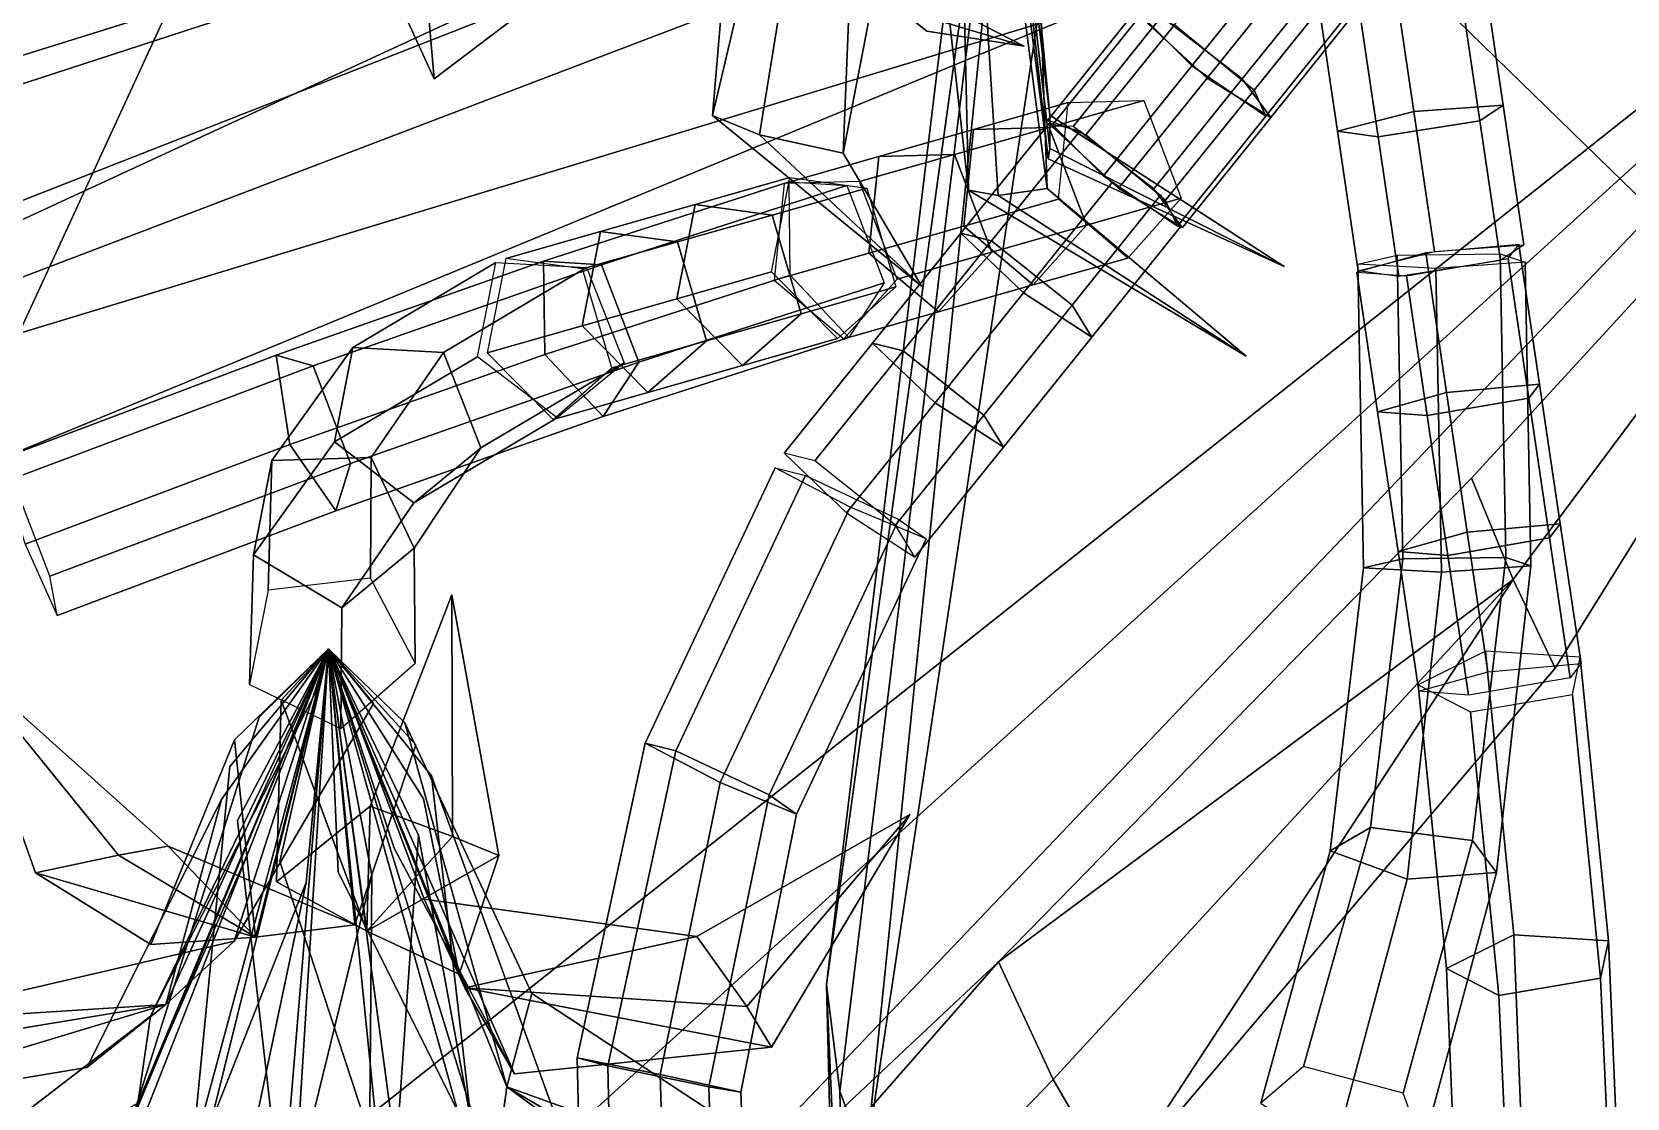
# Model space of a CAD drawing. Header units: metres. Extents: x -544 to 542, y -646 to 594.
# Drawn here: x -32.7 to 19.2, y -270.3 to -235.6 of the extents above; entities that cross this region are included whole.
import ezdxf

# ---------------------------------------------------------------- set-up
doc = ezdxf.new("R2010")
doc.units = ezdxf.units.M

msp = doc.modelspace()

# ---------------------------------------------------------------- linework, layer by layer
at = {"layer": 'Newplan_1InfInt', "color": 3}
for points in [[(6.1332, -231.3517, 181.1696), (3.2579, -234.9312, 181.7701), (5.06883, -236.7484, 179.608), (7.9441, -233.1689, 179.0076)], [(6.2528, -231.5464, 180.5812), (3.3775, -235.126, 181.1816), (5.5622, -237.1418, 179.6261), (8.4375, -233.5622, 179.0256)], [(9.5843, -233.588, 184.3636), (6.709, -237.1676, 184.964), (4.08228, -235.1419, 184.4617), (6.9575, -231.5623, 183.8613)], [(9.9664, -233.9529, 184.0181), (7.09117, -237.5325, 184.6185), (4.5006, -235.413, 184.8489), (7.3759, -231.8334, 184.2485)], [(7.9441, -233.1689, 179.0076), (5.06883, -236.7484, 179.608), (7.4736, -238.3804, 181.395), (10.3489, -234.8008, 180.7946)], [(8.4375, -233.5622, 179.0256), (5.5622, -237.1418, 179.6261), (7.6375, -238.4223, 181.9303), (10.5128, -234.8427, 181.3298)], [(10.5128, -234.8427, 181.3298), (7.6375, -238.4223, 181.9303), (6.709, -237.1676, 184.964), (9.5843, -233.588, 184.3636)], [(10.3489, -234.8008, 180.7946), (7.4736, -238.3804, 181.395), (7.09117, -237.5325, 184.6185), (9.9664, -233.9529, 184.0181)], [(9.1381, -234.3217, 180.017), (9.8105, -238.8685, 179.4552), (12.286, -238.2338, 177.2815), (11.6136, -233.687, 177.8433)], [(11.6136, -233.687, 177.8433), (12.286, -238.2338, 177.2815), (15.1901, -238.0241, 179.0597), (14.5176, -233.4773, 179.6215)], [(14.5176, -233.4773, 179.6215), (15.1901, -238.0241, 179.0597), (14.4395, -238.5341, 182.2897), (13.767, -233.9873, 182.8514)], [(10.4613, -234.5062, 183.0944), (11.1338, -239.053, 182.5327), (9.8105, -238.8685, 179.4552), (9.1381, -234.3217, 180.017)], [(13.767, -233.9873, 182.8514), (14.4395, -238.5341, 182.2897), (11.1338, -239.053, 182.5327), (10.4613, -234.5062, 183.0944)], [(4.5006, -235.413, 184.8489), (1.6253, -238.9925, 185.4493), (0.3826, -238.5108, 182.3705), (3.2579, -234.9312, 181.7701)], [(3.2579, -234.9312, 181.7701), (0.3826, -238.5108, 182.3705), (2.1935, -240.328, 180.2084), (5.06883, -236.7484, 179.608)], [(3.3775, -235.126, 181.1816), (0.5022, -238.7055, 181.782), (2.6869, -240.7213, 180.2265), (5.5622, -237.1418, 179.6261)], [(4.08228, -235.1419, 184.4617), (1.2069, -238.7214, 185.0621), (0.5022, -238.7055, 181.782), (3.3775, -235.126, 181.1816)], [(6.709, -237.1676, 184.964), (3.8337, -240.7472, 185.5644), (1.2069, -238.7214, 185.0621), (4.08228, -235.1419, 184.4617)], [(7.09117, -237.5325, 184.6185), (4.2158, -241.112, 185.2189), (1.6253, -238.9925, 185.4493), (4.5006, -235.413, 184.8489)], [(5.06883, -236.7484, 179.608), (2.1935, -240.328, 180.2084), (4.5983, -241.9599, 181.9954), (7.4736, -238.3804, 181.395)], [(5.5622, -237.1418, 179.6261), (2.6869, -240.7213, 180.2265), (4.7622, -242.0018, 182.5307), (7.6375, -238.4223, 181.9303)], [(7.6375, -238.4223, 181.9303), (4.7622, -242.0018, 182.5307), (3.8337, -240.7472, 185.5644), (6.709, -237.1676, 184.964)], [(7.4736, -238.3804, 181.395), (4.5983, -241.9599, 181.9954), (4.2158, -241.112, 185.2189), (7.09117, -237.5325, 184.6185)], [(1.04769, -237.9383, 182.1914), (-2.03261, -238.8155, 185.5355), (-2.351, -241.9624, 184.4168), (0.7292, -241.0852, 181.0726)], [(3.5068, -237.8762, 184.4728), (0.4265, -238.7534, 187.8169), (-2.03261, -238.8155, 185.5355), (1.04769, -237.9383, 182.1914)], [(4.7245, -241.05, 184.7619), (1.6442, -241.9273, 188.106), (0.4265, -238.7534, 187.8169), (3.5068, -237.8762, 184.4728)], [(12.286, -238.2338, 177.2815), (12.9585, -242.7806, 176.7197), (15.8625, -242.5709, 178.498), (15.1901, -238.0241, 179.0597)], [(15.1901, -238.0241, 179.0597), (15.8625, -242.5709, 178.498), (15.1119, -243.0809, 181.7279), (14.4395, -238.5341, 182.2897)], [(1.4322, -238.864, 185.2907), (-1.443, -242.4436, 185.8911), (-2.4392, -242.189, 182.6381), (0.436, -238.6095, 182.0377)], [(0.436, -238.6095, 182.0377), (-2.4392, -242.189, 182.6381), (-0.4086, -244.1282, 180.8018), (2.4666, -240.5486, 180.2014)], [(9.8105, -238.8685, 179.4552), (10.4829, -243.4153, 178.8934), (12.9585, -242.7806, 176.7197), (12.286, -238.2338, 177.2815)], [(14.4395, -238.5341, 182.2897), (15.1119, -243.0809, 181.7279), (11.8062, -243.5998, 181.9709), (11.1338, -239.053, 182.5327)], [(-2.03261, -238.8155, 185.5355), (-5.1129, -239.6927, 188.8797), (-5.4313, -242.8396, 187.7609), (-2.351, -241.9624, 184.4168)], [(0.4265, -238.7534, 187.8169), (-2.6537, -239.6306, 191.1611), (-5.1129, -239.6927, 188.8797), (-2.03261, -238.8155, 185.5355)], [(1.6442, -241.9273, 188.106), (-1.436, -242.8045, 191.4502), (-2.6537, -239.6306, 191.1611), (0.4265, -238.7534, 187.8169)], [(4.05467, -240.9544, 185.3867), (1.1793, -244.534, 185.9871), (-1.443, -242.4436, 185.8911), (1.4322, -238.864, 185.2907)], [(11.1338, -239.053, 182.5327), (11.8062, -243.5998, 181.9709), (10.4829, -243.4153, 178.8934), (9.8105, -238.8685, 179.4552)], [(-2.6537, -239.6306, 191.1611), (-5.7341, -240.5078, 194.5052), (-8.1932, -240.5699, 192.2238), (-5.1129, -239.6927, 188.8797)], [(-1.436, -242.8045, 191.4502), (-4.5164, -243.6817, 194.7943), (-5.7341, -240.5078, 194.5052), (-2.6537, -239.6306, 191.1611)], [(-5.1129, -239.6927, 188.8797), (-8.1932, -240.5699, 192.2238), (-8.5116, -243.7169, 191.1051), (-5.4313, -242.8396, 187.7609)], [(-8.00247, -240.38, 192.4494), (-11.08277, -241.2572, 195.7935), (-11.683, -244.3286, 194.4349), (-8.6027, -243.4514, 191.0908)], [(-5.5034, -240.7215, 194.6616), (-8.5837, -241.5987, 198.0058), (-11.08277, -241.2572, 195.7935), (-8.00247, -240.38, 192.4494)], [(-4.5557, -243.9398, 194.6903), (-7.636, -244.817, 198.0345), (-8.5837, -241.5987, 198.0058), (-5.5034, -240.7215, 194.6616)], [(2.4666, -240.5486, 180.2014), (-0.4086, -244.1282, 180.8018), (1.815, -245.5691, 182.8597), (4.6903, -241.9896, 182.2593)], [(0.7292, -241.0852, 181.0726), (-2.351, -241.9624, 184.4168), (-0.09163, -243.8746, 185.9963), (2.9886, -242.9973, 182.6522)], [(2.9886, -242.9973, 182.6522), (-0.09163, -243.8746, 185.9963), (1.6442, -241.9273, 188.106), (4.7245, -241.05, 184.7619)], [(4.6903, -241.9896, 182.2593), (1.815, -245.5691, 182.8597), (1.1793, -244.534, 185.9871), (4.05467, -240.9544, 185.3867)], [(-11.08277, -241.2572, 195.7935), (-14.163, -242.1344, 199.1377), (-14.7633, -245.2058, 197.7791), (-11.683, -244.3286, 194.4349)], [(-8.5837, -241.5987, 198.0058), (-11.664, -242.476, 201.3499), (-14.163, -242.1344, 199.1377), (-11.08277, -241.2572, 195.7935)], [(-7.636, -244.817, 198.0345), (-10.7164, -245.6942, 201.3786), (-11.664, -242.476, 201.3499), (-8.5837, -241.5987, 198.0058)], [(-14.163, -242.1344, 199.1377), (-17.2433, -243.0116, 202.4818), (-17.8436, -246.083, 201.1232), (-14.7633, -245.2058, 197.7791)], [(-11.664, -242.476, 201.3499), (-14.7443, -243.3532, 204.6941), (-17.2433, -243.0116, 202.4818), (-14.163, -242.1344, 199.1377)], [(-2.351, -241.9624, 184.4168), (-5.4313, -242.8396, 187.7609), (-3.1719, -244.7518, 189.3405), (-0.09163, -243.8746, 185.9963)], [(-1.443, -242.4436, 185.8911), (-4.3183, -246.0231, 186.4916), (-5.3145, -245.7686, 183.2385), (-2.4392, -242.189, 182.6381)], [(-2.4392, -242.189, 182.6381), (-5.3145, -245.7686, 183.2385), (-3.2839, -247.7077, 181.4022), (-0.4086, -244.1282, 180.8018)], [(-0.09163, -243.8746, 185.9963), (-3.1719, -244.7518, 189.3405), (-1.436, -242.8045, 191.4502), (1.6442, -241.9273, 188.106)], [(-10.7164, -245.6942, 201.3786), (-13.7967, -246.5714, 204.7228), (-14.7443, -243.3532, 204.6941), (-11.664, -242.476, 201.3499)], [(1.1793, -244.534, 185.9871), (-1.6959, -248.1135, 186.5875), (-4.3183, -246.0231, 186.4916), (-1.443, -242.4436, 185.8911)], [(12.6836, -242.8259, 176.7571), (13.3561, -247.3727, 176.1953), (16.381, -247.1015, 177.621), (15.7085, -242.5547, 178.1827)], [(15.7085, -242.5547, 178.1827), (16.381, -247.1015, 177.621), (16.03189, -247.5614, 180.9259), (15.3594, -243.0146, 181.4877)], [(-5.4313, -242.8396, 187.7609), (-8.5116, -243.7169, 191.1051), (-6.2522, -245.629, 192.6846), (-3.1719, -244.7518, 189.3405)], [(-3.1719, -244.7518, 189.3405), (-6.2522, -245.629, 192.6846), (-4.5164, -243.6817, 194.7943), (-1.436, -242.8045, 191.4502)], [(10.4368, -243.456, 179.1676), (11.1092, -248.0028, 178.6059), (13.3561, -247.3727, 176.1953), (12.6836, -242.8259, 176.7571)], [(15.3594, -243.0146, 181.4877), (16.03189, -247.5614, 180.9259), (12.7246, -248.1269, 181.5438), (12.05215, -243.5801, 182.1055)], [(-8.6027, -243.4514, 191.0908), (-11.683, -244.3286, 194.4349), (-9.5406, -246.4945, 195.8402), (-6.4602, -245.6173, 192.4961)], [(12.05215, -243.5801, 182.1055), (12.7246, -248.1269, 181.5438), (11.1092, -248.0028, 178.6059), (10.4368, -243.456, 179.1676)], [(-11.683, -244.3286, 194.4349), (-14.7633, -245.2058, 197.7791), (-12.6209, -247.3717, 199.1844), (-9.5406, -246.4945, 195.8402)], [(-6.4602, -245.6173, 192.4961), (-9.5406, -246.4945, 195.8402), (-7.636, -244.817, 198.0345), (-4.5557, -243.9398, 194.6903)], [(-0.4086, -244.1282, 180.8018), (-3.2839, -247.7077, 181.4022), (-1.06028, -249.1487, 183.4601), (1.815, -245.5691, 182.8597)], [(-9.5406, -246.4945, 195.8402), (-12.6209, -247.3717, 199.1844), (-10.7164, -245.6942, 201.3786), (-7.636, -244.817, 198.0345)], [(1.815, -245.5691, 182.8597), (-1.06028, -249.1487, 183.4601), (-1.6959, -248.1135, 186.5875), (1.1793, -244.534, 185.9871)], [(-14.7633, -245.2058, 197.7791), (-17.8436, -246.083, 201.1232), (-15.7012, -248.2489, 202.5285), (-12.6209, -247.3717, 199.1844)], [(-12.6209, -247.3717, 199.1844), (-15.7012, -248.2489, 202.5285), (-13.7967, -246.5714, 204.7228), (-10.7164, -245.6942, 201.3786)], [(-4.3183, -246.0231, 186.4916), (-7.1936, -249.6027, 187.092), (-8.1898, -249.3481, 183.8389), (-5.3145, -245.7686, 183.2385)], [(-5.3145, -245.7686, 183.2385), (-8.1898, -249.3481, 183.8389), (-6.1592, -251.2873, 182.0026), (-3.2839, -247.7077, 181.4022)], [(-1.6959, -248.1135, 186.5875), (-4.5712, -251.6931, 187.1879), (-7.1936, -249.6027, 187.092), (-4.3183, -246.0231, 186.4916)], [(11.1092, -248.0028, 178.6059), (11.7817, -252.5496, 178.0441), (14.02857, -251.9195, 175.6336), (13.3561, -247.3727, 176.1953)], [(13.3561, -247.3727, 176.1953), (14.02857, -251.9195, 175.6336), (17.05346, -251.6483, 177.0592), (16.381, -247.1015, 177.621)], [(16.381, -247.1015, 177.621), (17.05346, -251.6483, 177.0592), (16.7043, -252.1082, 180.3641), (16.03189, -247.5614, 180.9259)], [(-3.2839, -247.7077, 181.4022), (-6.1592, -251.2873, 182.0026), (-3.9355, -252.7282, 184.0606), (-1.06028, -249.1487, 183.4601)], [(16.03189, -247.5614, 180.9259), (16.7043, -252.1082, 180.3641), (13.397, -252.6737, 180.982), (12.7246, -248.1269, 181.5438)], [(-1.06028, -249.1487, 183.4601), (-3.9355, -252.7282, 184.0606), (-4.5712, -251.6931, 187.1879), (-1.6959, -248.1135, 186.5875)], [(12.7246, -248.1269, 181.5438), (13.397, -252.6737, 180.982), (11.7817, -252.5496, 178.0441), (11.1092, -248.0028, 178.6059)], [(11.7817, -252.5496, 178.0441), (12.4541, -257.0964, 177.4823), (14.701, -256.4663, 175.0718), (14.02857, -251.9195, 175.6336)], [(16.7043, -252.1082, 180.3641), (17.3767, -256.6551, 179.8024), (14.06949, -257.2205, 180.4202), (13.397, -252.6737, 180.982)], [(14.02857, -251.9195, 175.6336), (14.701, -256.4663, 175.0718), (17.7259, -256.1951, 176.4974), (17.05346, -251.6483, 177.0592)], [(17.05346, -251.6483, 177.0592), (17.7259, -256.1951, 176.4974), (17.3767, -256.6551, 179.8024), (16.7043, -252.1082, 180.3641)], [(13.397, -252.6737, 180.982), (14.06949, -257.2205, 180.4202), (12.4541, -257.0964, 177.4823), (11.7817, -252.5496, 178.0441)]]:
    msp.add_3dface(points, dxfattribs=at)
at = {"layer": 'Newplan_1Pdcel', "color": 3}
for points in [[(-6.151, -240.6354, 194.8615), (-14.135, -243.2161, 200.1578), (-16.01435, -243.1009, 197.3809), (-8.03038, -240.5201, 192.0847)], [(-8.03038, -240.5201, 192.0847), (-16.01435, -243.1009, 197.3809), (-15.9764, -246.1389, 195.9577), (-7.9924, -243.5581, 190.6615)], [(-4.9333, -243.8092, 195.1506), (-12.9173, -246.39, 200.4469), (-14.135, -243.2161, 200.1578), (-6.151, -240.6354, 194.8615)], [(-14.135, -243.2161, 200.1578), (-23.5061, -246.5065, 203.5071), (-24.7146, -246.1643, 200.3961), (-16.01435, -243.1009, 197.3809)], [(-16.01435, -243.1009, 197.3809), (-24.7146, -246.1643, 200.3961), (-24.2645, -249.0628, 198.7675), (-15.9764, -246.1389, 195.9577)], [(-12.9173, -246.39, 200.4469), (-22.2884, -249.6803, 203.7962), (-23.5061, -246.5065, 203.5071), (-14.135, -243.2161, 200.1578)], [(-17.5651, -243.1445, 202.9244), (-22.2185, -245.913, 211.2392), (-22.8188, -248.9844, 209.8806), (-18.1654, -246.2159, 201.5658)], [(-14.6187, -243.3013, 204.5212), (-19.2721, -246.0697, 212.836), (-22.2185, -245.913, 211.2392), (-17.5651, -243.1445, 202.9244)], [(-13.3961, -246.406, 204.1717), (-18.04955, -249.1744, 212.4865), (-19.2721, -246.0697, 212.836), (-14.6187, -243.3013, 204.5212)], [(11.7485, -242.9013, 181.9828), (11.9303, -252.7839, 182.8518), (10.6467, -253.0788, 179.7661), (10.4648, -243.1962, 178.8972)], [(10.4648, -243.1962, 178.8972), (10.6467, -253.0788, 179.7661), (13.1867, -253.2244, 177.5791), (13.0049, -243.3418, 176.7102)], [(15.09386, -242.8618, 181.7316), (15.2756, -252.7444, 182.6006), (11.9303, -252.7839, 182.8518), (11.7485, -242.9013, 181.9828)], [(13.0049, -243.3418, 176.7102), (13.1867, -253.2244, 177.5791), (16.09079, -253.0146, 179.3573), (15.9089, -243.132, 178.4884)], [(15.9089, -243.132, 178.4884), (16.09079, -253.0146, 179.3573), (15.2756, -252.7444, 182.6006), (15.09386, -242.8618, 181.7316)], [(-7.9924, -243.5581, 190.6615), (-15.9764, -246.1389, 195.9577), (-14.07337, -248.16, 197.8417), (-6.0894, -245.5792, 192.5455)], [(-6.0894, -245.5792, 192.5455), (-14.07337, -248.16, 197.8417), (-12.9173, -246.39, 200.4469), (-4.9333, -243.8092, 195.1506)], [(-23.5061, -246.5065, 203.5071), (-33.2857, -250.1816, 204.3524), (-33.7727, -249.5765, 201.0886), (-24.7146, -246.1643, 200.3961)], [(-24.7146, -246.1643, 200.3961), (-33.7727, -249.5765, 201.0886), (-32.8792, -252.3135, 199.3661), (-24.2645, -249.0628, 198.7675)], [(-22.2185, -245.913, 211.2392), (-24.8483, -249.5832, 220.6984), (-25.4486, -252.6546, 219.3398), (-22.8188, -248.9844, 209.8806)], [(-19.2721, -246.0697, 212.836), (-21.6203, -249.4911, 221.6082), (-24.8483, -249.5832, 220.6984), (-22.2185, -245.913, 211.2392)], [(-15.9764, -246.1389, 195.9577), (-24.2645, -249.0628, 198.7675), (-22.7737, -251.2234, 200.8569), (-14.07337, -248.16, 197.8417)], [(-18.1654, -246.2159, 201.5658), (-22.8188, -248.9844, 209.8806), (-20.2289, -250.9655, 210.6704), (-15.5755, -248.197, 202.3557)], [(-14.07337, -248.16, 197.8417), (-22.7737, -251.2234, 200.8569), (-22.2884, -249.6803, 203.7962), (-12.9173, -246.39, 200.4469)], [(-18.04955, -249.1744, 212.4865), (-20.2247, -252.4428, 220.8365), (-21.6203, -249.4911, 221.6082), (-19.2721, -246.0697, 212.836)], [(-15.5755, -248.197, 202.3557), (-20.2289, -250.9655, 210.6704), (-18.04955, -249.1744, 212.4865), (-13.3961, -246.406, 204.1717)], [(-22.2884, -249.6803, 203.7962), (-32.06809, -253.3554, 204.6415), (-33.2857, -250.1816, 204.3524), (-23.5061, -246.5065, 203.5071)], [(-22.8188, -248.9844, 209.8806), (-25.4486, -252.6546, 219.3398), (-22.5772, -254.3868, 219.4426), (-20.2289, -250.9655, 210.6704)], [(-24.2645, -249.0628, 198.7675), (-32.8792, -252.3135, 199.3661), (-31.8317, -254.6356, 201.5494), (-22.7737, -251.2234, 200.8569)], [(-21.6203, -249.4911, 221.6082), (-21.6482, -253.4122, 230.4849), (-24.9749, -253.8023, 230.2924), (-24.8483, -249.5832, 220.6984)], [(-20.2289, -250.9655, 210.6704), (-22.5772, -254.3868, 219.4426), (-20.2247, -252.4428, 220.8365), (-18.04955, -249.1744, 212.4865)], [(-20.2247, -252.4428, 220.8365), (-20.192, -256.1808, 229.2724), (-21.6482, -253.4122, 230.4849), (-21.6203, -249.4911, 221.6082)], [(-22.7737, -251.2234, 200.8569), (-31.8317, -254.6356, 201.5494), (-32.06809, -253.3554, 204.6415), (-22.2884, -249.6803, 203.7962)], [(-24.8483, -249.5832, 220.6984), (-24.9749, -253.8023, 230.2924), (-25.5752, -256.8737, 228.9338), (-25.4486, -252.6546, 219.3398)], [(-7.4905, -250.0782, 187.1457), (-11.7134, -259.0375, 187.7378), (-12.7097, -258.783, 184.4847), (-8.4867, -249.8236, 183.8926)], [(-8.4867, -249.8236, 183.8926), (-12.7097, -258.783, 184.4847), (-10.2662, -260.061, 182.5737), (-6.04327, -251.1016, 181.9816)], [(-4.4552, -251.5074, 187.1669), (-8.6782, -260.4668, 187.759), (-11.7134, -259.0375, 187.7378), (-7.4905, -250.0782, 187.1457)], [(-6.04327, -251.1016, 181.9816), (-10.2662, -260.061, 182.5737), (-7.7888, -261.0957, 184.5858), (-3.5659, -252.1363, 183.9937)], [(-3.5659, -252.1363, 183.9937), (-7.7888, -261.0957, 184.5858), (-8.6782, -260.4668, 187.759), (-4.4552, -251.5074, 187.1669)], [(-25.4486, -252.6546, 219.3398), (-25.5752, -256.8737, 228.9338), (-22.6051, -258.3079, 228.3193), (-22.5772, -254.3868, 219.4426)], [(-22.5772, -254.3868, 219.4426), (-22.6051, -258.3079, 228.3193), (-20.192, -256.1808, 229.2724), (-20.2247, -252.4428, 220.8365)], [(11.9303, -252.7839, 182.8518), (10.8744, -261.5262, 185.6076), (9.5686, -262.2929, 182.6138), (10.6467, -253.0788, 179.7661)], [(10.6467, -253.0788, 179.7661), (9.5686, -262.2929, 182.6138), (12.07263, -263.2063, 180.5762), (13.1867, -253.2244, 177.5791)], [(15.2756, -252.7444, 182.6006), (14.1976, -261.9585, 185.4482), (10.8744, -261.5262, 185.6076), (11.9303, -252.7839, 182.8518)], [(13.1867, -253.2244, 177.5791), (12.07263, -263.2063, 180.5762), (14.9766, -262.9965, 182.3544), (16.09079, -253.0146, 179.3573)], [(16.09079, -253.0146, 179.3573), (14.9766, -262.9965, 182.3544), (14.1976, -261.9585, 185.4482), (15.2756, -252.7444, 182.6006)], [(12.4278, -256.8846, 177.5351), (13.3483, -266.1156, 174.0144), (15.5375, -265.0219, 171.7193), (14.6169, -255.7909, 175.24)], [(14.6169, -255.7909, 175.24), (15.5375, -265.0219, 171.7193), (18.62, -265.2143, 173.0295), (17.6995, -255.9832, 176.5502)], [(17.6995, -255.9832, 176.5502), (18.62, -265.2143, 173.0295), (18.3648, -266.4286, 176.1466), (17.4442, -257.1975, 179.6673)], [(14.137, -257.763, 180.2852), (15.05754, -266.994, 176.7645), (13.3483, -266.1156, 174.0144), (12.4278, -256.8846, 177.5351)], [(17.4442, -257.1975, 179.6673), (18.3648, -266.4286, 176.1466), (15.05754, -266.994, 176.7645), (14.137, -257.763, 180.2852)], [(-11.7134, -259.0375, 187.7378), (-13.9236, -269.2826, 187.6129), (-14.9199, -269.028, 184.3598), (-12.7097, -258.783, 184.4847)], [(-12.7097, -258.783, 184.4847), (-14.9199, -269.028, 184.3598), (-12.2277, -269.5638, 182.4308), (-10.2662, -260.061, 182.5737)], [(-8.6782, -260.4668, 187.759), (-10.6397, -269.9696, 187.6161), (-13.9236, -269.2826, 187.6129), (-11.7134, -259.0375, 187.7378)], [(-10.2662, -260.061, 182.5737), (-12.2277, -269.5638, 182.4308), (-9.5976, -270.1423, 184.4317), (-7.7888, -261.0957, 184.5858)], [(-7.7888, -261.0957, 184.5858), (-9.5976, -270.1423, 184.4317), (-10.6397, -269.9696, 187.6161), (-8.6782, -260.4668, 187.759)], [(10.8744, -261.5262, 185.6076), (8.7017, -269.3028, 190.0732), (7.3133, -270.5054, 187.2657), (9.5686, -262.2929, 182.6138)], [(14.1976, -261.9585, 185.4482), (11.9423, -270.171, 190.1002), (8.7017, -269.3028, 190.0732), (10.8744, -261.5262, 185.6076)], [(14.9766, -262.9965, 182.3544), (12.587, -271.9183, 187.3096), (11.9423, -270.171, 190.1002), (14.1976, -261.9585, 185.4482)], [(9.5686, -262.2929, 182.6138), (7.3133, -270.5054, 187.2657), (9.6829, -272.1281, 185.5313), (12.07263, -263.2063, 180.5762)], [(12.07263, -263.2063, 180.5762), (9.6829, -272.1281, 185.5313), (12.587, -271.9183, 187.3096), (14.9766, -262.9965, 182.3544)], [(13.3483, -266.1156, 174.0144), (13.6791, -274.087, 168.49), (15.8374, -272.5683, 166.4183), (15.5375, -265.0219, 171.7193)], [(15.5375, -265.0219, 171.7193), (15.8374, -272.5683, 166.4183), (18.9509, -273.1856, 167.5051), (18.62, -265.2143, 173.0295)], [(18.62, -265.2143, 173.0295), (18.9509, -273.1856, 167.5051), (18.7459, -275.0916, 170.2585), (18.3648, -266.4286, 176.1466)], [(15.05754, -266.994, 176.7645), (15.4386, -275.657, 170.8764), (13.6791, -274.087, 168.49), (13.3483, -266.1156, 174.0144)], [(18.3648, -266.4286, 176.1466), (18.7459, -275.0916, 170.2585), (15.4386, -275.657, 170.8764), (15.05754, -266.994, 176.7645)], [(-13.9236, -269.2826, 187.6129), (-13.6917, -279.7238, 186.7247), (-14.688, -279.4692, 183.4717), (-14.9199, -269.028, 184.3598)], [(-14.9199, -269.028, 184.3598), (-14.688, -279.4692, 183.4717), (-11.9263, -279.2261, 181.5823), (-12.2277, -269.5638, 182.4308)], [(-10.6397, -269.9696, 187.6161), (-10.3383, -279.6319, 186.7676), (-13.6917, -279.7238, 186.7247), (-13.9236, -269.2826, 187.6129)], [(-12.2277, -269.5638, 182.4308), (-11.9263, -279.2261, 181.5823), (-9.2534, -279.326, 183.6076), (-9.5976, -270.1423, 184.4317)], [(-9.5976, -270.1423, 184.4317), (-9.2534, -279.326, 183.6076), (-10.3383, -279.6319, 186.7676), (-10.6397, -269.9696, 187.6161)]]:
    msp.add_3dface(points, dxfattribs=at)
at = {"layer": 'Newplan_FruitR', "color": 3}
for points in [[(-5.323, -216.3354, 55.9277), (-10.5217, -238.361, 48.1303), (-8.5745, -215.4523, 54.7199)], [(-5.323, -216.3354, 55.9277), (-8.5745, -215.4523, 54.7199), (-10.5217, -238.361, 48.1303)], [(-8.9905, -238.9922, 48.7733), (-10.5217, -238.361, 48.1303), (-5.323, -216.3354, 55.9277)], [(-8.9905, -238.9922, 48.7733), (-5.323, -216.3354, 55.9277), (-10.5217, -238.361, 48.1303)], [(-5.323, -216.3354, 55.9277), (-6.269, -239.5909, 50.07868), (-8.9905, -238.9922, 48.7733)], [(-5.323, -216.3354, 55.9277), (-8.9905, -238.9922, 48.7733), (-6.269, -239.5909, 50.07868)], [(-2.0644, -217.7666, 56.8692), (-6.269, -239.5909, 50.07868), (-5.323, -216.3354, 55.9277)], [(-2.0644, -217.7666, 56.8692), (-5.323, -216.3354, 55.9277), (-6.269, -239.5909, 50.07868)], [(-1.6932, -215.9785, 66.4464), (0.449, -238.3499, 72.3645), (-2.175, -216.483, 62.8316)], [(-1.6932, -215.9785, 66.4464), (-2.175, -216.483, 62.8316), (0.449, -238.3499, 72.3645)], [(-2.175, -216.483, 62.8316), (0.4016, -239.7685, 67.7408), (-2.4675, -217.5293, 59.4213)], [(-2.175, -216.483, 62.8316), (-2.4675, -217.5293, 59.4213), (0.4016, -239.7685, 67.7408)], [(-2.175, -216.483, 62.8316), (0.449, -238.3499, 72.3645), (0.4533, -239.4349, 69.485)], [(-2.175, -216.483, 62.8316), (0.4533, -239.4349, 69.485), (0.449, -238.3499, 72.3645)], [(0.4533, -239.4349, 69.485), (0.4016, -239.7685, 67.7408), (-2.175, -216.483, 62.8316)], [(0.4533, -239.4349, 69.485), (-2.175, -216.483, 62.8316), (0.4016, -239.7685, 67.7408)], [(-2.7378, -216.993, 58.9935), (-2.1959, -240.7917, 56.4864), (-4.8488, -217.0253, 56.1033)], [(-2.7378, -216.993, 58.9935), (-4.8488, -217.0253, 56.1033), (-2.1959, -240.7917, 56.4864)], [(-0.4594, -217.5445, 61.8322), (0.3684, -240.7362, 60.587), (-2.7378, -216.993, 58.9935)], [(-0.4594, -217.5445, 61.8322), (-2.7378, -216.993, 58.9935), (0.3684, -240.7362, 60.587)], [(-2.7378, -216.993, 58.9935), (0.3684, -240.7362, 60.587), (-1.2349, -240.9651, 57.9706)], [(-2.7378, -216.993, 58.9935), (-1.2349, -240.9651, 57.9706), (0.3684, -240.7362, 60.587)], [(-1.2349, -240.9651, 57.9706), (-2.1959, -240.7917, 56.4864), (-2.7378, -216.993, 58.9935)], [(-1.2349, -240.9651, 57.9706), (-2.7378, -216.993, 58.9935), (-2.1959, -240.7917, 56.4864)], [(-19.5719, -237.1662, 36.7751), (-21.3271, -233.3247, 46.4189), (-19.8284, -234.1651, 45.9676)], [(-19.5719, -237.1662, 36.7751), (-19.8284, -234.1651, 45.9676), (-21.3271, -233.3247, 46.4189)], [(-6.05277, -233.1871, 81.6846), (-0.3854, -236.1068, 88.3611), (-4.4598, -234.8856, 79.6731)], [(-6.05277, -233.1871, 81.6846), (-4.4598, -234.8856, 79.6731), (-0.3854, -236.1068, 88.3611)], [(-16.9856, -235.2066, 45.4174), (-19.5719, -237.1662, 36.7751), (-19.8284, -234.1651, 45.9676)], [(-16.9856, -235.2066, 45.4174), (-19.8284, -234.1651, 45.9676), (-19.5719, -237.1662, 36.7751)], [(-0.3854, -236.1068, 88.3611), (-3.5508, -235.6151, 78.3322), (-4.4598, -234.8856, 79.6731)], [(-0.3854, -236.1068, 88.3611), (-4.4598, -234.8856, 79.6731), (-3.5508, -235.6151, 78.3322)], [(-3.7157, -243.9276, 42.3396), (-10.5217, -238.361, 48.1303), (-8.9905, -238.9922, 48.7733)], [(-3.7157, -243.9276, 42.3396), (-8.9905, -238.9922, 48.7733), (-10.5217, -238.361, 48.1303)], [(0.449, -238.3499, 72.3645), (8.07424, -243.2766, 74.03881), (0.4533, -239.4349, 69.485)], [(0.449, -238.3499, 72.3645), (0.4533, -239.4349, 69.485), (8.07424, -243.2766, 74.03881)], [(-6.269, -239.5909, 50.07868), (-3.7157, -243.9276, 42.3396), (-8.9905, -238.9922, 48.7733)], [(-6.269, -239.5909, 50.07868), (-8.9905, -238.9922, 48.7733), (-3.7157, -243.9276, 42.3396)], [(8.07424, -243.2766, 74.03881), (0.4016, -239.7685, 67.7408), (0.4533, -239.4349, 69.485)], [(8.07424, -243.2766, 74.03881), (0.4533, -239.4349, 69.485), (0.4016, -239.7685, 67.7408)], [(6.8332, -246.1909, 56.8895), (-2.1959, -240.7917, 56.4864), (-1.2349, -240.9651, 57.9706)], [(6.8332, -246.1909, 56.8895), (-1.2349, -240.9651, 57.9706), (-2.1959, -240.7917, 56.4864)], [(0.3684, -240.7362, 60.587), (6.8332, -246.1909, 56.8895), (-1.2349, -240.9651, 57.9706)], [(0.3684, -240.7362, 60.587), (-1.2349, -240.9651, 57.9706), (6.8332, -246.1909, 56.8895)], [(-21.6543, -260.8412, 286.6352), (-19.00317, -253.9628, 290.9966), (-18.972, -261.8192, 286.6571)], [(-21.6543, -260.8412, 286.6352), (-18.972, -261.8192, 286.6571), (-19.00317, -253.9628, 290.9966)], [(-19.00317, -253.9628, 290.9966), (-17.4682, -262.4401, 286.3925), (-18.972, -261.8192, 286.6571)], [(-19.00317, -253.9628, 290.9966), (-18.972, -261.8192, 286.6571), (-17.4682, -262.4401, 286.3925)], [(-29.4649, -271.2484, 262.3326), (-23.01096, -255.7134, 229.4613), (-27.851, -273.722, 260.8144)], [(-29.4649, -271.2484, 262.3326), (-27.851, -273.722, 260.8144), (-23.01096, -255.7134, 229.4613)], [(-23.01096, -255.7134, 229.4613), (-29.4649, -271.2484, 262.3326), (-25.265, -257.9356, 240.2654)], [(-23.01096, -255.7134, 229.4613), (-25.265, -257.9356, 240.2654), (-29.4649, -271.2484, 262.3326)], [(-25.6182, -262.3424, 238.7561), (-29.2149, -270.5028, 262.2261), (-23.01096, -255.7134, 229.4613)], [(-25.6182, -262.3424, 238.7561), (-23.01096, -255.7134, 229.4613), (-29.2149, -270.5028, 262.2261)], [(-28.7985, -267.6732, 263.9139), (-23.01096, -255.7134, 229.4613), (-29.2149, -270.5028, 262.2261)], [(-28.7985, -267.6732, 263.9139), (-29.2149, -270.5028, 262.2261), (-23.01096, -255.7134, 229.4613)], [(-23.01096, -255.7134, 229.4613), (-28.7985, -267.6732, 263.9139), (-23.4469, -257.1632, 240.6172)], [(-23.01096, -255.7134, 229.4613), (-23.4469, -257.1632, 240.6172), (-28.7985, -267.6732, 263.9139)], [(-26.4862, -260.6138, 239.5134), (-28.2967, -267.2915, 263.6484), (-23.01096, -255.7134, 229.4613)], [(-26.4862, -260.6138, 239.5134), (-23.01096, -255.7134, 229.4613), (-28.2967, -267.2915, 263.6484)], [(-26.07386, -265.2323, 265.0074), (-23.01096, -255.7134, 229.4613), (-28.2967, -267.2915, 263.6484)], [(-26.07386, -265.2323, 265.0074), (-28.2967, -267.2915, 263.6484), (-23.01096, -255.7134, 229.4613)], [(-23.7393, -263.317, 238.3377), (-27.851, -273.722, 260.8144), (-23.01096, -255.7134, 229.4613)], [(-23.7393, -263.317, 238.3377), (-23.01096, -255.7134, 229.4613), (-27.851, -273.722, 260.8144)], [(-27.6714, -274.4886, 260.9143), (-23.01096, -255.7134, 229.4613), (-24.6614, -275.569, 260.0191)], [(-27.6714, -274.4886, 260.9143), (-24.6614, -275.569, 260.0191), (-23.01096, -255.7134, 229.4613)], [(-23.01096, -255.7134, 229.4613), (-27.6714, -274.4886, 260.9143), (-26.2198, -259.5481, 239.5482)], [(-23.01096, -255.7134, 229.4613), (-26.2198, -259.5481, 239.5482), (-27.6714, -274.4886, 260.9143)], [(-23.01096, -255.7134, 229.4613), (-26.07386, -265.2323, 265.0074), (-21.5495, -257.4998, 240.4804)], [(-23.01096, -255.7134, 229.4613), (-21.5495, -257.4998, 240.4804), (-26.07386, -265.2323, 265.0074)], [(-26.06871, -258.6781, 240.3699), (-25.3869, -265.1042, 264.6311), (-23.01096, -255.7134, 229.4613)], [(-26.06871, -258.6781, 240.3699), (-23.01096, -255.7134, 229.4613), (-25.3869, -265.1042, 264.6311)], [(-23.01096, -255.7134, 229.4613), (-24.2771, -276.0958, 260.2261), (-25.9695, -261.3012, 238.7763)], [(-23.01096, -255.7134, 229.4613), (-25.9695, -261.3012, 238.7763), (-24.2771, -276.0958, 260.2261)], [(-22.1529, -264.6982, 265.2671), (-23.01096, -255.7134, 229.4613), (-25.3869, -265.1042, 264.6311)], [(-22.1529, -264.6982, 265.2671), (-25.3869, -265.1042, 264.6311), (-23.01096, -255.7134, 229.4613)], [(-21.5984, -263.0771, 238.4567), (-24.6614, -275.569, 260.0191), (-23.01096, -255.7134, 229.4613)], [(-21.5984, -263.0771, 238.4567), (-23.01096, -255.7134, 229.4613), (-24.6614, -275.569, 260.0191)], [(-23.01096, -255.7134, 229.4613), (-20.3562, -275.5616, 260.4858), (-24.5934, -262.6403, 238.194)], [(-23.01096, -255.7134, 229.4613), (-24.5934, -262.6403, 238.194), (-20.3562, -275.5616, 260.4858)], [(-24.549, -257.3858, 240.9492), (-21.764, -264.9022, 264.7425), (-23.01096, -255.7134, 229.4613)], [(-24.549, -257.3858, 240.9492), (-23.01096, -255.7134, 229.4613), (-21.764, -264.9022, 264.7425)], [(-24.2771, -276.0958, 260.2261), (-23.01096, -255.7134, 229.4613), (-21.03864, -275.367, 260.1305)], [(-24.2771, -276.0958, 260.2261), (-21.03864, -275.367, 260.1305), (-23.01096, -255.7134, 229.4613)], [(-20.07879, -261.7848, 239.0361), (-21.03864, -275.367, 260.1305), (-23.01096, -255.7134, 229.4613)], [(-20.07879, -261.7848, 239.0361), (-23.01096, -255.7134, 229.4613), (-21.03864, -275.367, 260.1305)], [(-19.6612, -259.849, 239.8926), (-18.1287, -273.1797, 261.1132), (-23.01096, -255.7134, 229.4613)], [(-19.6612, -259.849, 239.8926), (-23.01096, -255.7134, 229.4613), (-18.1287, -273.1797, 261.1132)], [(-20.3562, -275.5616, 260.4858), (-23.01096, -255.7134, 229.4613), (-18.1287, -273.1797, 261.1132)], [(-20.3562, -275.5616, 260.4858), (-18.1287, -273.1797, 261.1132), (-23.01096, -255.7134, 229.4613)], [(-20.5292, -258.1204, 240.6498), (-17.2105, -269.9684, 262.5355), (-23.01096, -255.7134, 229.4613)], [(-20.5292, -258.1204, 240.6498), (-23.01096, -255.7134, 229.4613), (-17.2105, -269.9684, 262.5355)], [(-17.6314, -273.1207, 261.5793), (-23.01096, -255.7134, 229.4613), (-17.2105, -269.9684, 262.5355)], [(-17.6314, -273.1207, 261.5793), (-17.2105, -269.9684, 262.5355), (-23.01096, -255.7134, 229.4613)], [(-23.01096, -255.7134, 229.4613), (-17.6314, -273.1207, 261.5793), (-22.6961, -262.9769, 238.0572)], [(-23.01096, -255.7134, 229.4613), (-22.6961, -262.9769, 238.0572), (-17.6314, -273.1207, 261.5793)], [(-22.4081, -257.1459, 241.0682), (-18.5745, -266.7492, 263.9472), (-23.01096, -255.7134, 229.4613)], [(-22.4081, -257.1459, 241.0682), (-23.01096, -255.7134, 229.4613), (-18.5745, -266.7492, 263.9472)], [(-16.9651, -269.5455, 263.1605), (-23.01096, -255.7134, 229.4613), (-18.5745, -266.7492, 263.9472)], [(-16.9651, -269.5455, 263.1605), (-18.5745, -266.7492, 263.9472), (-23.01096, -255.7134, 229.4613)], [(-23.01096, -255.7134, 229.4613), (-16.9651, -269.5455, 263.1605), (-20.8779, -262.2046, 238.409)], [(-23.01096, -255.7134, 229.4613), (-20.8779, -262.2046, 238.409), (-16.9651, -269.5455, 263.1605)], [(-18.7586, -266.3054, 264.5789), (-23.01096, -255.7134, 229.4613), (-21.764, -264.9022, 264.7425)], [(-18.7586, -266.3054, 264.5789), (-21.764, -264.9022, 264.7425), (-23.01096, -255.7134, 229.4613)], [(-23.01096, -255.7134, 229.4613), (-18.7586, -266.3054, 264.5789), (-19.9231, -260.5921, 239.1262)], [(-23.01096, -255.7134, 229.4613), (-19.9231, -260.5921, 239.1262), (-18.7586, -266.3054, 264.5789)], [(-23.01096, -255.7134, 229.4613), (-22.1529, -264.6982, 265.2671), (-20.1734, -258.8389, 239.8981)], [(-23.01096, -255.7134, 229.4613), (-20.1734, -258.8389, 239.8981), (-22.1529, -264.6982, 265.2671)], [(-32.5433, -263.0094, 285.6119), (-35.01422, -256.0634, 289.9718), (-29.8406, -262.4254, 286.3231)], [(-32.5433, -263.0094, 285.6119), (-29.8406, -262.4254, 286.3231), (-35.01422, -256.0634, 289.9718)], [(-35.01422, -256.0634, 289.9718), (-28.2224, -262.1417, 286.4582), (-29.8406, -262.4254, 286.3231)], [(-35.01422, -256.0634, 289.9718), (-29.8406, -262.4254, 286.3231), (-28.2224, -262.1417, 286.4582)], [(-22.4081, -257.1459, 241.0682), (-19.8953, -263.8641, 265.2119), (-18.5745, -266.7492, 263.9472)], [(-22.4081, -257.1459, 241.0682), (-18.5745, -266.7492, 263.9472), (-19.8953, -263.8641, 265.2119)], [(-24.549, -257.3858, 240.9492), (-24.7014, -263.3004, 265.4311), (-21.764, -264.9022, 264.7425)], [(-24.549, -257.3858, 240.9492), (-21.764, -264.9022, 264.7425), (-24.7014, -263.3004, 265.4311)], [(-20.5292, -258.1204, 240.6498), (-16.3949, -266.9355, 263.8784), (-17.2105, -269.9684, 262.5355)], [(-20.5292, -258.1204, 240.6498), (-17.2105, -269.9684, 262.5355), (-16.3949, -266.9355, 263.8784)], [(-26.06871, -258.6781, 240.3699), (-28.7923, -265.3399, 264.5063), (-25.3869, -265.1042, 264.6311)], [(-26.06871, -258.6781, 240.3699), (-25.3869, -265.1042, 264.6311), (-28.7923, -265.3399, 264.5063)], [(-19.6612, -259.849, 239.8926), (-15.552, -271.1341, 262.0314), (-18.1287, -273.1797, 261.1132)], [(-19.6612, -259.849, 239.8926), (-18.1287, -273.1797, 261.1132), (-15.552, -271.1341, 262.0314)], [(-26.4862, -260.6138, 239.5134), (-30.8735, -269.3372, 262.7302), (-28.2967, -267.2915, 263.6484)], [(-26.4862, -260.6138, 239.5134), (-28.2967, -267.2915, 263.6484), (-30.8735, -269.3372, 262.7302)], [(-24.7014, -263.3004, 265.4311), (-21.6543, -260.8412, 286.6352), (-21.764, -264.9022, 264.7425)], [(-24.7014, -263.3004, 265.4311), (-21.764, -264.9022, 264.7425), (-21.6543, -260.8412, 286.6352)], [(-21.764, -264.9022, 264.7425), (-21.6543, -260.8412, 286.6352), (-18.972, -261.8192, 286.6571)], [(-21.764, -264.9022, 264.7425), (-18.972, -261.8192, 286.6571), (-21.6543, -260.8412, 286.6352)], [(-11.02972, -265.081, 284.8299), (-4.1042, -261.1111, 287.9346), (-9.4035, -267.3603, 284.2714)], [(-11.02972, -265.081, 284.8299), (-9.4035, -267.3603, 284.2714), (-4.1042, -261.1111, 287.9346)], [(-4.1042, -261.1111, 287.9346), (-8.5977, -268.6777, 283.6951), (-9.4035, -267.3603, 284.2714)], [(-4.1042, -261.1111, 287.9346), (-9.4035, -267.3603, 284.2714), (-8.5977, -268.6777, 283.6951)], [(-18.972, -261.8192, 286.6571), (-17.4682, -262.4401, 286.3925), (-21.764, -264.9022, 264.7425)], [(-18.972, -261.8192, 286.6571), (-21.764, -264.9022, 264.7425), (-17.4682, -262.4401, 286.3925)], [(-20.07879, -261.7848, 239.0361), (-17.6332, -275.1313, 260.2553), (-21.03864, -275.367, 260.1305)], [(-20.07879, -261.7848, 239.0361), (-21.03864, -275.367, 260.1305), (-17.6332, -275.1313, 260.2553)], [(-25.3869, -265.1042, 264.6311), (-32.5433, -263.0094, 285.6119), (-29.8406, -262.4254, 286.3231)], [(-25.3869, -265.1042, 264.6311), (-29.8406, -262.4254, 286.3231), (-32.5433, -263.0094, 285.6119)], [(-25.6182, -262.3424, 238.7561), (-30.03064, -273.5357, 260.8832), (-29.2149, -270.5028, 262.2261)], [(-25.6182, -262.3424, 238.7561), (-29.2149, -270.5028, 262.2261), (-30.03064, -273.5357, 260.8832)], [(-29.8406, -262.4254, 286.3231), (-28.2224, -262.1417, 286.4582), (-25.3869, -265.1042, 264.6311)], [(-29.8406, -262.4254, 286.3231), (-25.3869, -265.1042, 264.6311), (-28.2224, -262.1417, 286.4582)], [(-25.3869, -265.1042, 264.6311), (-28.2224, -262.1417, 286.4582), (-22.1529, -264.6982, 265.2671)], [(-25.3869, -265.1042, 264.6311), (-22.1529, -264.6982, 265.2671), (-28.2224, -262.1417, 286.4582)], [(-21.764, -264.9022, 264.7425), (-17.4682, -262.4401, 286.3925), (-18.7586, -266.3054, 264.5789)], [(-21.764, -264.9022, 264.7425), (-18.7586, -266.3054, 264.5789), (-17.4682, -262.4401, 286.3925)], [(-28.7923, -265.3399, 264.5063), (-32.5433, -263.0094, 285.6119), (-25.3869, -265.1042, 264.6311)], [(-28.7923, -265.3399, 264.5063), (-25.3869, -265.1042, 264.6311), (-32.5433, -263.0094, 285.6119)], [(-23.7393, -263.317, 238.3377), (-26.5302, -276.6071, 259.5497), (-27.851, -273.722, 260.8144)], [(-23.7393, -263.317, 238.3377), (-27.851, -273.722, 260.8144), (-26.5302, -276.6071, 259.5497)], [(-21.5984, -263.0771, 238.4567), (-21.7241, -277.1708, 259.3305), (-24.6614, -275.569, 260.0191)], [(-21.5984, -263.0771, 238.4567), (-24.6614, -275.569, 260.0191), (-21.7241, -277.1708, 259.3305)], [(-19.8953, -263.8641, 265.2119), (-11.02972, -265.081, 284.8299), (-18.5745, -266.7492, 263.9472)], [(-19.8953, -263.8641, 265.2119), (-18.5745, -266.7492, 263.9472), (-11.02972, -265.081, 284.8299)], [(-18.5745, -266.7492, 263.9472), (-11.02972, -265.081, 284.8299), (-9.4035, -267.3603, 284.2714)], [(-18.5745, -266.7492, 263.9472), (-9.4035, -267.3603, 284.2714), (-11.02972, -265.081, 284.8299)], [(-28.2967, -267.2915, 263.6484), (-37.4575, -267.8768, 283.8715), (-26.07386, -265.2323, 265.0074)], [(-28.2967, -267.2915, 263.6484), (-26.07386, -265.2323, 265.0074), (-37.4575, -267.8768, 283.8715)], [(-9.4035, -267.3603, 284.2714), (-8.5977, -268.6777, 283.6951), (-18.5745, -266.7492, 263.9472)], [(-9.4035, -267.3603, 284.2714), (-18.5745, -266.7492, 263.9472), (-8.5977, -268.6777, 283.6951)], [(-18.5745, -266.7492, 263.9472), (-8.5977, -268.6777, 283.6951), (-16.9651, -269.5455, 263.1605)], [(-18.5745, -266.7492, 263.9472), (-16.9651, -269.5455, 263.1605), (-8.5977, -268.6777, 283.6951)], [(-16.3949, -266.9355, 263.8784), (-5.2408, -274.2711, 280.8113), (-17.2105, -269.9684, 262.5355)], [(-16.3949, -266.9355, 263.8784), (-17.2105, -269.9684, 262.5355), (-5.2408, -274.2711, 280.8113)], [(-29.2149, -270.5028, 262.2261), (-41.1154, -277.1255, 279.7691), (-28.7985, -267.6732, 263.9139)], [(-29.2149, -270.5028, 262.2261), (-28.7985, -267.6732, 263.9139), (-41.1154, -277.1255, 279.7691)], [(-30.8735, -269.3372, 262.7302), (-40.2512, -270.8998, 282.0838), (-28.2967, -267.2915, 263.6484)], [(-30.8735, -269.3372, 262.7302), (-28.2967, -267.2915, 263.6484), (-40.2512, -270.8998, 282.0838)], [(-28.2967, -267.2915, 263.6484), (-40.2512, -270.8998, 282.0838), (-38.5701, -268.9871, 283.3749)], [(-28.2967, -267.2915, 263.6484), (-38.5701, -268.9871, 283.3749), (-40.2512, -270.8998, 282.0838)], [(-38.5701, -268.9871, 283.3749), (-37.4575, -267.8768, 283.8715), (-28.2967, -267.2915, 263.6484)], [(-38.5701, -268.9871, 283.3749), (-28.2967, -267.2915, 263.6484), (-37.4575, -267.8768, 283.8715)], [(-17.2105, -269.9684, 262.5355), (-5.5209, -278.5134, 279.3751), (-17.6314, -273.1207, 261.5793)], [(-17.2105, -269.9684, 262.5355), (-17.6314, -273.1207, 261.5793), (-5.5209, -278.5134, 279.3751)], [(-17.2105, -269.9684, 262.5355), (-5.2408, -274.2711, 280.8113), (-5.3115, -277.0179, 280.0361)], [(-17.2105, -269.9684, 262.5355), (-5.3115, -277.0179, 280.0361), (-5.2408, -274.2711, 280.8113)], [(-5.3115, -277.0179, 280.0361), (-5.5209, -278.5134, 279.3751), (-17.2105, -269.9684, 262.5355)], [(-5.3115, -277.0179, 280.0361), (-17.2105, -269.9684, 262.5355), (-5.5209, -278.5134, 279.3751)]]:
    msp.add_3dface(points, dxfattribs=at)
at = {"layer": 'Newplan_Leaf', "color": 3}
for points in [[(0.3659, -214.7102, 361.1965), (-6.815, -266.6437, 339.1186), (-0.1438, -211.5368, 354.9688)], [(0.3659, -214.7102, 361.1965), (-0.1438, -211.5368, 354.9688), (-6.815, -266.6437, 339.1186)], [(0.3659, -214.7102, 361.1965), (-6.3785, -270.1196, 346.6586), (-6.815, -266.6437, 339.1186)], [(0.3659, -214.7102, 361.1965), (-6.815, -266.6437, 339.1186), (-6.3785, -270.1196, 346.6586)], [(-5.5352, -272.3476, 354.509), (-6.3785, -270.1196, 346.6586), (0.3659, -214.7102, 361.1965)], [(-5.5352, -272.3476, 354.509), (0.3659, -214.7102, 361.1965), (-6.3785, -270.1196, 346.6586)], [(2.9733, -215.8006, 368.0217), (-5.5352, -272.3476, 354.509), (0.3659, -214.7102, 361.1965)], [(2.9733, -215.8006, 368.0217), (0.3659, -214.7102, 361.1965), (-5.5352, -272.3476, 354.509)], [(-80.4574, -251.2139, 92.6112), (-81.2711, -243.8111, 91.01455), (25.7832, -218.063, 97.9649)], [(-80.4574, -251.2139, 92.6112), (25.7832, -218.063, 97.9649), (-81.2711, -243.8111, 91.01455)], [(25.7832, -218.063, 97.9649), (-76.6059, -258.2457, 93.03408), (-80.4574, -251.2139, 92.6112)], [(25.7832, -218.063, 97.9649), (-80.4574, -251.2139, 92.6112), (-76.6059, -258.2457, 93.03408)], [(-46.8758, -300.2625, 81.07124), (-50.5555, -293.832, 79.3042), (34.8344, -226.0049, 96.03654)], [(-46.8758, -300.2625, 81.07124), (34.8344, -226.0049, 96.03654), (-50.5555, -293.832, 79.3042)], [(34.8344, -226.0049, 96.03654), (-40.4971, -305.0575, 81.9531), (-46.8758, -300.2625, 81.07124)], [(34.8344, -226.0049, 96.03654), (-46.8758, -300.2625, 81.07124), (-40.4971, -305.0575, 81.9531)], [(-0.564, -226.7592, 274.3833), (-56.1853, -252.4731, 348.0366), (-60.9436, -246.4459, 346.7777)], [(-0.564, -226.7592, 274.3833), (-60.9436, -246.4459, 346.7777), (-56.1853, -252.4731, 348.0366)], [(0.6126, -230.8017, 275.2088), (-56.1853, -252.4731, 348.0366), (-0.564, -226.7592, 274.3833)], [(0.6126, -230.8017, 275.2088), (-0.564, -226.7592, 274.3833), (-56.1853, -252.4731, 348.0366)], [(15.5193, -253.4599, 239.8185), (14.1626, -250.1587, 240.4021), (34.6044, -227.8846, 197.6209)], [(15.5193, -253.4599, 239.8185), (34.6044, -227.8846, 197.6209), (14.1626, -250.1587, 240.4021)], [(34.6044, -227.8846, 197.6209), (16.8862, -256.3451, 237.7352), (15.5193, -253.4599, 239.8185)], [(34.6044, -227.8846, 197.6209), (15.5193, -253.4599, 239.8185), (16.8862, -256.3451, 237.7352)], [(2.03571, -234.7851, 275.3861), (-56.1853, -252.4731, 348.0366), (0.6126, -230.8017, 275.2088)], [(2.03571, -234.7851, 275.3861), (0.6126, -230.8017, 275.2088), (-56.1853, -252.4731, 348.0366)], [(4.9812, -331.7269, 73.1665), (-0.8674, -327.3697, 70.9711), (46.4702, -230.6089, 94.8128)], [(4.9812, -331.7269, 73.1665), (46.4702, -230.6089, 94.8128), (-0.8674, -327.3697, 70.9711)], [(46.4702, -230.6089, 94.8128), (12.6686, -333.4489, 74.715), (4.9812, -331.7269, 73.1665)], [(46.4702, -230.6089, 94.8128), (4.9812, -331.7269, 73.1665), (12.6686, -333.4489, 74.715)], [(2.03571, -234.7851, 275.3861), (-55.7829, -258.6715, 347.6234), (-56.1853, -252.4731, 348.0366)], [(2.03571, -234.7851, 275.3861), (-56.1853, -252.4731, 348.0366), (-55.7829, -258.6715, 347.6234)], [(15.5193, -253.4599, 239.8185), (-1.2178, -265.899, 260.4805), (14.1626, -250.1587, 240.4021)], [(15.5193, -253.4599, 239.8185), (14.1626, -250.1587, 240.4021), (-1.2178, -265.899, 260.4805)], [(15.5193, -253.4599, 239.8185), (0.5594, -269.7353, 259.7513), (-1.2178, -265.899, 260.4805)], [(15.5193, -253.4599, 239.8185), (-1.2178, -265.899, 260.4805), (0.5594, -269.7353, 259.7513)], [(2.5888, -273.2244, 258.4741), (0.5594, -269.7353, 259.7513), (15.5193, -253.4599, 239.8185)], [(2.5888, -273.2244, 258.4741), (15.5193, -253.4599, 239.8185), (0.5594, -269.7353, 259.7513)], [(16.8862, -256.3451, 237.7352), (2.5888, -273.2244, 258.4741), (15.5193, -253.4599, 239.8185)], [(16.8862, -256.3451, 237.7352), (15.5193, -253.4599, 239.8185), (2.5888, -273.2244, 258.4741)], [(-1.2178, -265.899, 260.4805), (-54.1147, -326.2411, 312.8302), (-59.7288, -320.9116, 313.6245)], [(-1.2178, -265.899, 260.4805), (-59.7288, -320.9116, 313.6245), (-54.1147, -326.2411, 312.8302)], [(0.5594, -269.7353, 259.7513), (-54.1147, -326.2411, 312.8302), (-1.2178, -265.899, 260.4805)], [(0.5594, -269.7353, 259.7513), (-1.2178, -265.899, 260.4805), (-54.1147, -326.2411, 312.8302)], [(-6.3785, -270.1196, 346.6586), (-2.3039, -448.952, 304.2711), (-6.815, -266.6437, 339.1186)], [(-6.3785, -270.1196, 346.6586), (-6.815, -266.6437, 339.1186), (-2.3039, -448.952, 304.2711)], [(-6.815, -266.6437, 339.1186), (-2.3039, -448.952, 304.2711), (1.07119, -446.4496, 289.7891)], [(-6.815, -266.6437, 339.1186), (1.07119, -446.4496, 289.7891), (-2.3039, -448.952, 304.2711)], [(2.5888, -273.2244, 258.4741), (-54.1147, -326.2411, 312.8302), (0.5594, -269.7353, 259.7513)], [(2.5888, -273.2244, 258.4741), (0.5594, -269.7353, 259.7513), (-54.1147, -326.2411, 312.8302)], [(-5.5352, -272.3476, 354.509), (-2.3039, -448.952, 304.2711), (-6.3785, -270.1196, 346.6586)], [(-5.5352, -272.3476, 354.509), (-6.3785, -270.1196, 346.6586), (-2.3039, -448.952, 304.2711)]]:
    msp.add_3dface(points, dxfattribs=at)
at = {"layer": 'Newplan_Mrstm', "color": 3}
for points in [[(-29.5138, -152.8381, 547.7568), (-75.7654, -239.0588, 642.5002), (-42.4133, -137.3316, 551.8932)], [(-29.5138, -152.8381, 547.7568), (-42.4133, -137.3316, 551.8932), (-75.7654, -239.0588, 642.5002)], [(-22.5666, -222.6099, 560.572), (-85.5143, -359.2968, 544.4622), (-34.6194, -205.0856, 561.3615)], [(-22.5666, -222.6099, 560.572), (-34.6194, -205.0856, 561.3615), (-85.5143, -359.2968, 544.4622)], [(38.3372, -219.8089, 654.251), (124.6679, -343.3705, 640.6566), (17.963, -220.0188, 648.0995)], [(38.3372, -219.8089, 654.251), (17.963, -220.0188, 648.0995), (124.6679, -343.3705, 640.6566)], [(124.6679, -343.3705, 640.6566), (13.2947, -234.8636, 650.8503), (17.963, -220.0188, 648.0995)], [(124.6679, -343.3705, 640.6566), (17.963, -220.0188, 648.0995), (13.2947, -234.8636, 650.8503)]]:
    msp.add_3dface(points, dxfattribs=at)

doc.saveas('drawing.dxf')
